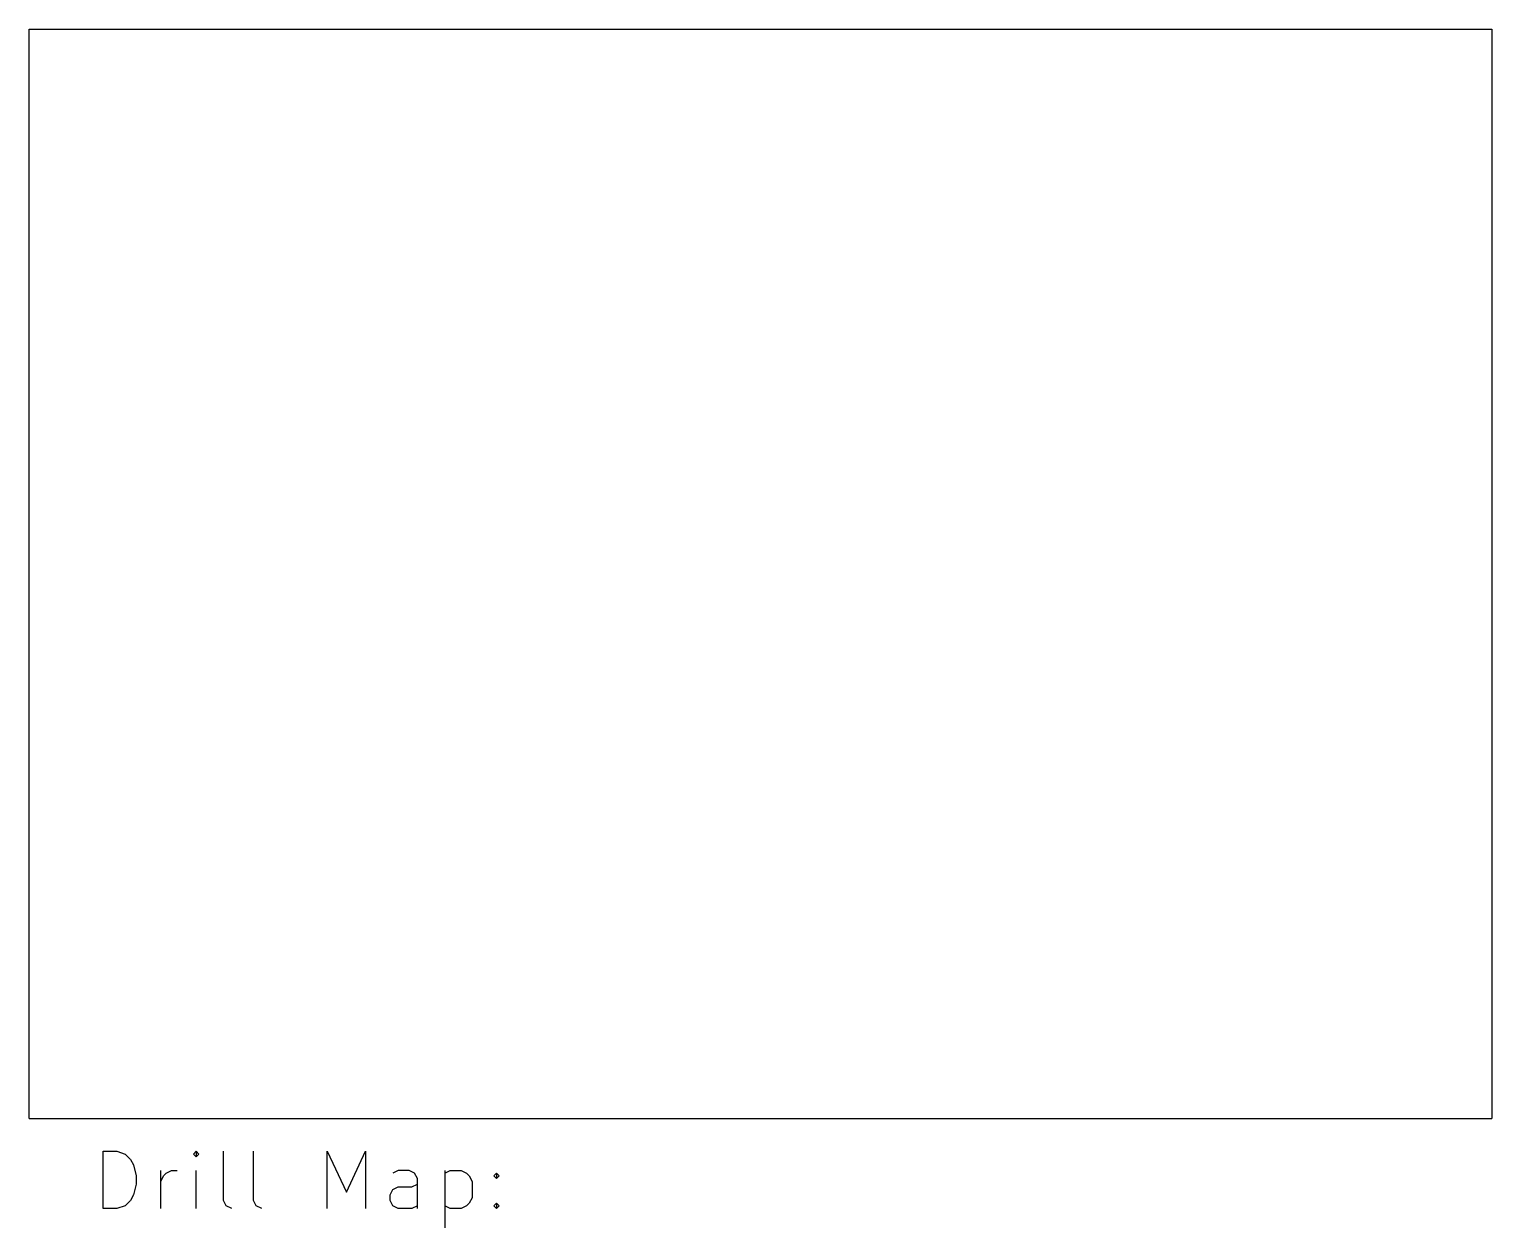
# Model space of a CAD drawing. Extents: x 109 to 160, y -85.8 to -44.
import ezdxf

# ---------------------------------------------------------------- set-up
doc = ezdxf.new("R2010")
doc.units = 0
doc.layers.add('BLACK', color=7, linetype='CONTINUOUS')

msp = doc.modelspace()

# ---------------------------------------------------------------- linework, layer by layer
at = {"layer": 'BLACK', "linetype": 'CONTINUOUS'}
for p, q in [((109, -82), (109, -44)), ((109, -44), (160, -44)), ((160, -44), (160, -82)), ((109, -82), (160, -82)), ((111.583, -85.1398), (111.583, -83.1398)), ((111.583, -83.1398), (112.059, -83.1398)), ((112.059, -83.1398), (112.345, -83.2351)), ((112.345, -83.2351), (112.535, -83.4256)), ((112.535, -83.4256), (112.63, -83.616)), ((112.63, -83.616), (112.726, -83.997)), ((114.821, -83.1398), (114.726, -83.2351)), ((114.726, -83.2351), (114.821, -83.3303)), ((114.916, -83.2351), (114.821, -83.1398)), ((114.821, -83.1398), (114.821, -83.3303)), ((114.821, -83.3303), (114.916, -83.2351)), ((115.773, -84.8541), (115.773, -83.1398)), ((116.821, -84.8541), (116.821, -83.1398)), ((119.392, -85.1398), (119.392, -83.1398)), ((119.392, -83.1398), (120.059, -84.5684)), ((120.059, -84.5684), (120.726, -83.1398)), ((120.726, -83.1398), (120.726, -85.1398)), ((112.726, -83.997), (112.726, -84.2827)), ((113.583, -85.1398), (113.583, -83.8065)), ((113.583, -84.1875), (113.678, -83.997)), ((113.678, -83.997), (113.773, -83.9017)), ((113.773, -83.9017), (113.964, -83.8065)), ((113.964, -83.8065), (114.154, -83.8065)), ((114.821, -85.1398), (114.821, -83.8065)), ((121.868, -83.8065), (121.678, -83.9017)), ((122.249, -83.8065), (121.868, -83.8065)), ((122.44, -83.9017), (122.249, -83.8065)), ((122.535, -84.0922), (122.44, -83.9017)), ((122.535, -85.1398), (122.535, -84.0922)), ((123.488, -83.8065), (123.488, -85.8065)), ((123.488, -83.9017), (123.678, -83.8065)), ((123.678, -83.8065), (124.059, -83.8065)), ((124.059, -83.8065), (124.249, -83.9017)), ((124.249, -83.9017), (124.345, -83.997)), ((124.345, -83.997), (124.44, -84.1875)), ((125.202, -83.997), (125.297, -83.9017)), ((125.297, -84.0922), (125.202, -83.997)), ((125.297, -83.9017), (125.392, -83.997)), ((125.297, -83.9017), (125.297, -84.0922)), ((125.392, -83.997), (125.297, -84.0922)), ((112.726, -84.2827), (112.63, -84.6636)), ((121.583, -84.6636), (121.678, -84.4732)), ((121.678, -84.4732), (121.868, -84.3779)), ((121.868, -84.3779), (122.345, -84.3779)), ((122.345, -84.3779), (122.535, -84.2827)), ((124.44, -84.1875), (124.44, -84.7589)), ((112.059, -85.1398), (111.583, -85.1398)), ((112.345, -85.0446), (112.059, -85.1398)), ((112.535, -84.8541), (112.345, -85.0446)), ((112.63, -84.6636), (112.535, -84.8541)), ((115.868, -85.0446), (115.773, -84.8541)), ((116.059, -85.1398), (115.868, -85.0446)), ((116.916, -85.0446), (116.821, -84.8541)), ((117.107, -85.1398), (116.916, -85.0446)), ((121.583, -84.8541), (121.583, -84.6636)), ((121.678, -85.0446), (121.583, -84.8541)), ((121.868, -85.1398), (121.678, -85.0446)), ((122.345, -85.1398), (121.868, -85.1398)), ((122.535, -85.0446), (122.345, -85.1398)), ((123.678, -85.1398), (123.488, -85.0446)), ((124.059, -85.1398), (123.678, -85.1398)), ((124.249, -85.0446), (124.059, -85.1398)), ((124.345, -84.9494), (124.249, -85.0446)), ((124.44, -84.7589), (124.345, -84.9494)), ((125.202, -85.0446), (125.297, -84.9494)), ((125.297, -85.1398), (125.202, -85.0446)), ((125.297, -84.9494), (125.392, -85.0446)), ((125.297, -84.9494), (125.297, -85.1398)), ((125.392, -85.0446), (125.297, -85.1398))]:
    msp.add_line(p, q, dxfattribs=at)

doc.saveas('drawing.dxf')
